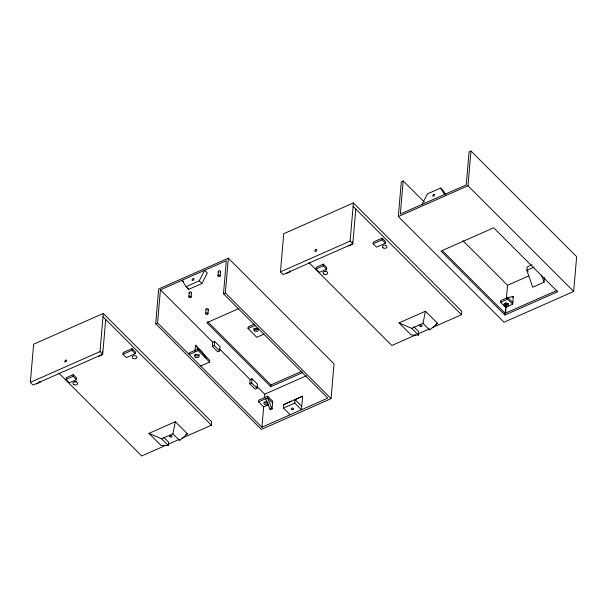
<?xml version="1.0" encoding="UTF-8"?>
<svg xmlns="http://www.w3.org/2000/svg" width="607" height="607" viewBox="0 0 607 607"><rect width="100%" height="100%" fill="white"/><g stroke="black" fill="none" stroke-linecap="round" stroke-linejoin="round"><path stroke-width="0.91" d="M105.686 319.525L102.712 354.283L33.044 385.058L30.35 382.364L33.62 344.215L103.289 313.44L211.668 421.812L211.38 425.204L182.138 438.125M66.034 379.436L66.178 377.736L73.242 374.618L76.603 377.986L76.459 379.678L69.403 382.797L66.034 379.436L73.098 376.317L73.242 374.618M102.712 354.283L100.018 351.59L103.289 313.44M102.606 351.37L102.317 354.761L98.554 356.423M122.993 354.276L123.138 352.576L132.083 348.623L135.444 351.992L135.3 353.684L126.355 357.637L122.993 354.276L131.931 350.322L132.083 348.623M155.696 323.728L158.67 288.97L228.338 258.195L334.032 363.881L331.05 398.64L261.382 429.415L155.696 323.728L157.577 322.901L160.407 289.835L226.312 260.722L223.475 293.788L327.818 398.124L261.921 427.237L157.577 322.901M175.317 421.721L172.881 433.83L179.611 440.561L187.434 433.838L175.317 421.721L148.958 433.368L161.075 445.485L168.321 445.546L168.609 442.162L163.715 437.26M188.845 296.679L189.202 292.445M191.129 297.043A1.161 0.789 4.9 0 0 189.574 296.102A1.161 0.789 4.9 0 0 189.247 297.438A1.161 0.789 4.9 0 0 191.129 297.043L191.486 292.809M194.953 351.529L195.5 345.171L201.896 351.567L206.357 358.069M198.163 350.588L198.307 348.888L189.361 352.842L189.217 354.534L198.163 350.588L209.605 362.03L200.659 365.975M205.674 313.508L206.039 309.274M207.958 313.872A1.161 0.789 4.9 0 0 206.41 312.931A1.161 0.789 4.9 0 0 206.077 314.267A1.161 0.789 4.9 0 0 207.958 313.872L208.315 309.638M209.605 362.03L209.749 360.33L198.307 348.888M217.951 275.57L218.315 271.337M212.731 342.158L214.62 341.324L219.969 346.673L219.605 350.914L217.723 351.749L212.367 346.392L212.731 342.158L160.407 289.835M219.605 350.914L214.256 345.565L214.62 341.324M220.235 275.935A1.161 0.789 4.9 0 0 218.687 274.994A1.161 0.789 4.9 0 0 218.361 276.329A1.161 0.789 4.9 0 0 220.235 275.935L220.599 271.701M331.05 398.64L225.364 292.953L228.338 258.195M263.87 334.176L256.807 337.295L248.058 328.546L248.202 326.847L254.477 324.077M250.167 379.595L252.057 378.76L257.406 384.11L257.042 388.351L255.16 389.178L249.811 383.829L250.167 379.595L219.423 348.843M257.042 388.351L251.693 383.002L252.057 378.76M261.921 427.237L263.666 406.887L258.612 401.842L258.757 400.142L267.702 396.196L272.755 401.242L272.095 408.875L270.214 409.702L265.676 398.723M264.44 397.843L264.751 394.171L256.844 386.264M267.702 396.196L267.558 397.889L272.095 408.875M355.793 209.036L352.819 243.794L283.15 274.569L280.457 271.875L283.727 233.733L353.395 202.958L461.775 311.33L461.487 314.722L432.237 327.643M302.779 372.523L270.798 386.651L270.95 384.952L207.662 321.672M270.214 409.702L270.358 408.01M290.161 414.756L283.431 408.025L283.719 404.634L291.322 401.197M294.729 403.04L295.017 399.649L302.62 396.204L301.459 409.771L294.729 403.04L283.431 408.025M316.141 268.947L316.285 267.255L323.341 264.136L326.71 267.497L326.566 269.197L319.502 272.315L316.141 268.947L323.197 265.828L323.341 264.136M352.819 243.794L350.125 241.1L353.395 202.958M352.644 241.738L352.424 244.28L348.661 245.941M373.1 243.786L373.244 242.094L382.182 238.141L385.551 241.51L385.407 243.202L376.461 247.155L373.1 243.786L382.038 239.841L382.182 238.141M403.177 180.962L400.339 214.028L466.244 184.915L469.082 151.849L470.964 151.022L576.65 256.7L573.668 291.459L504 322.234L398.313 216.555L401.295 181.797L403.177 180.962L424.27 202.055M425.424 311.239L422.988 323.341L429.718 330.071L437.541 323.356L425.424 311.239L399.065 322.886L411.182 335.003L418.42 335.064L418.716 331.672L413.815 326.778M573.668 291.459L467.982 185.78L470.964 151.022M505.631 307.339L500.578 302.294L500.729 300.602L507.786 297.476L513.347 296.595L512.687 304.221L505.631 307.339L504.941 315.025L557.658 291.739L493.711 227.792L440.986 251.078L504.941 315.025M505.851 304.722L506.01 302.87M506.413 298.249L507.52 285.298L462.883 240.668M505.51 313.804L506.299 304.623M512.687 304.221L507.642 299.175L507.786 297.476L512.839 302.529M531.99 264.789L527.149 266.921L526.861 270.312L532.718 287.217L544.016 282.232L544.411 277.604M255.942 329.988L256.624 328.243M186.046 286.671L199.225 280.844L204.658 270.29L207.351 272.983L201.919 283.537L188.739 289.364L186.046 286.671L182.062 280.267L183.678 281.883M421.994 204.46L427.427 193.906L440.614 188.079L443.3 190.773L445.788 194.771M223.475 293.788L225.364 292.953M398.313 216.555L467.982 185.78M30.35 382.364L100.018 351.59M280.457 271.875L350.125 241.1M36.42 383.874L40.183 382.213L39.288 381.31M286.519 273.393L290.29 271.724L289.387 270.828M238.832 308.576L206.85 322.696L270.798 386.651M248.058 328.546L255.115 325.42M212.367 346.392L214.256 345.565M249.811 383.829L251.693 383.002M534.122 267.11L526.861 270.312L528.082 271.541M270.95 384.952L302.058 371.211M507.52 285.298L528.78 275.912M148.958 433.368L161.583 438.815L172.881 433.83M399.065 322.886L411.69 328.334L422.988 323.341M264.751 394.171L306.376 375.786M258.612 401.842L267.558 397.889L272.604 402.942M185.765 434.582L187.434 433.838M435.872 324.1L437.541 323.356M165.794 445.341L141.712 455.978L58.765 373.039M167.517 444.582L179.558 439.263M415.901 334.859L391.819 345.497L308.872 262.558M417.616 334.1L429.657 328.782M263.666 406.887L268.37 404.808M500.578 302.294L507.642 299.175M512.088 297.149L513.347 296.595M283.719 404.634L302.62 396.204M556.945 290.427L505.085 313.333L442.465 250.714M505.904 298.31L507.756 298.014M353.099 206.342L461.487 314.722M382.038 239.841L385.407 243.202M411.69 328.334L418.42 335.064M323.197 265.828L326.566 269.197M199.225 280.844L201.919 283.537M295.017 399.649L301.747 406.379M103 316.831L211.38 425.204M131.931 350.322L135.3 353.684M161.583 438.815L168.321 445.546M73.098 376.317L76.459 379.678M195.5 345.171L198.967 350.231M440.614 188.079L444.59 194.475M187.745 287.764L188.739 289.364M541.55 275.115L544.016 282.232M508.552 303.675A2.322 1.578 4.9 0 1 506.367 304.502A2.322 1.578 4.9 0 1 504.28 303.379M76.368 381.553A2.322 1.578 4.9 0 1 74.6 381.431M326.475 271.071A2.322 1.578 4.9 0 1 325.284 271.094M218.725 272.088A1.161 0.789 4.9 0 1 218.634 270.927A1.161 0.789 4.9 0 1 220.341 271.041A1.161 0.789 4.9 0 1 220.129 272.186M189.612 293.204A1.161 0.789 4.9 0 1 189.521 292.035A1.161 0.789 4.9 0 1 191.228 292.149A1.161 0.789 4.9 0 1 191.023 293.295M206.092 309.684A1.161 0.789 4.9 0 1 206.676 308.72A1.161 0.789 4.9 0 1 208.171 309.1A1.161 0.789 4.9 0 1 207.852 310.124M268.15 402.722A2.322 1.578 4.9 0 1 264.197 402.092M268.324 404.087A2.322 1.578 4.9 0 1 265.259 404.725A2.322 1.578 4.9 0 1 264.106 402.585A2.322 1.578 4.9 0 1 267.171 401.94M199.263 354.632A2.322 1.578 4.9 0 1 197.283 355.914A2.322 1.578 4.9 0 1 194.832 354.852M258.385 328.88A2.322 1.578 4.9 0 1 255.896 329.677A2.322 1.578 4.9 0 1 253.969 328.182M193.208 278.621L192.965 278.719A1.161 0.66 -45 0 0 192.055 279.918A1.161 0.66 -45 0 0 192.783 280.419L193.034 280.313A1.161 0.66 -45 0 0 193.936 279.121A1.161 0.66 -45 0 0 193.208 278.621M433.868 194.331L433.626 194.437A1.161 0.66 -45 0 0 432.715 195.629A1.161 0.66 -45 0 0 433.444 196.129L433.694 196.023A1.161 0.66 -45 0 0 434.597 194.832A1.161 0.66 -45 0 0 433.868 194.331M316.012 249.659L315.761 249.758A1.161 0.66 -45 0 0 314.858 250.957A1.161 0.66 -45 0 0 315.587 251.457L315.83 251.351A1.161 0.66 -45 0 0 316.74 250.16A1.161 0.66 -45 0 0 316.012 249.659M65.905 360.141L65.662 360.247A1.161 0.66 -45 0 0 64.752 361.438A1.161 0.66 -45 0 0 65.48 361.939L65.723 361.833A1.161 0.66 -45 0 0 66.633 360.641A1.161 0.66 -45 0 0 65.905 360.141M504.827 305.769A2.322 1.578 4.9 0 0 508.583 304.98A2.322 1.578 4.9 0 0 505.487 303.105A2.322 1.578 4.9 0 0 504.827 305.769M170.081 436.82A1.161 0.789 4.9 0 0 172.009 436.547A1.161 0.789 4.9 0 0 170.582 435.523A1.161 0.789 4.9 0 0 170.081 436.82M73.796 384.58A2.322 1.578 4.9 0 0 77.544 383.791A2.322 1.578 4.9 0 0 74.449 381.917A2.322 1.578 4.9 0 0 73.796 384.58M133.032 358.335A2.322 1.578 4.9 0 0 136.841 357.652A2.322 1.578 4.9 0 0 133.851 355.694A2.322 1.578 4.9 0 0 133.032 358.335M420.181 326.338A1.161 0.789 4.9 0 0 422.115 326.065A1.161 0.789 4.9 0 0 420.689 325.041A1.161 0.789 4.9 0 0 420.181 326.338M323.903 274.098A2.322 1.578 4.9 0 0 327.651 273.309A2.322 1.578 4.9 0 0 324.555 271.428A2.322 1.578 4.9 0 0 323.903 274.098M383.138 247.853A2.322 1.578 4.9 0 0 386.947 247.17A2.322 1.578 4.9 0 0 383.958 245.213A2.322 1.578 4.9 0 0 383.138 247.853M254.659 330.982A2.322 1.578 4.9 0 0 258.415 330.193A2.322 1.578 4.9 0 0 255.319 328.311A2.322 1.578 4.9 0 0 254.659 330.982M195.424 357.227A2.322 1.578 4.9 0 0 199.111 356.332A2.322 1.578 4.9 0 0 195.917 354.534A2.322 1.578 4.9 0 0 195.424 357.227M291.792 409.52A1.161 0.789 4.9 0 0 293.598 409.012A1.161 0.789 4.9 0 0 291.944 408.162A1.161 0.789 4.9 0 0 291.792 409.52"/></g></svg>
